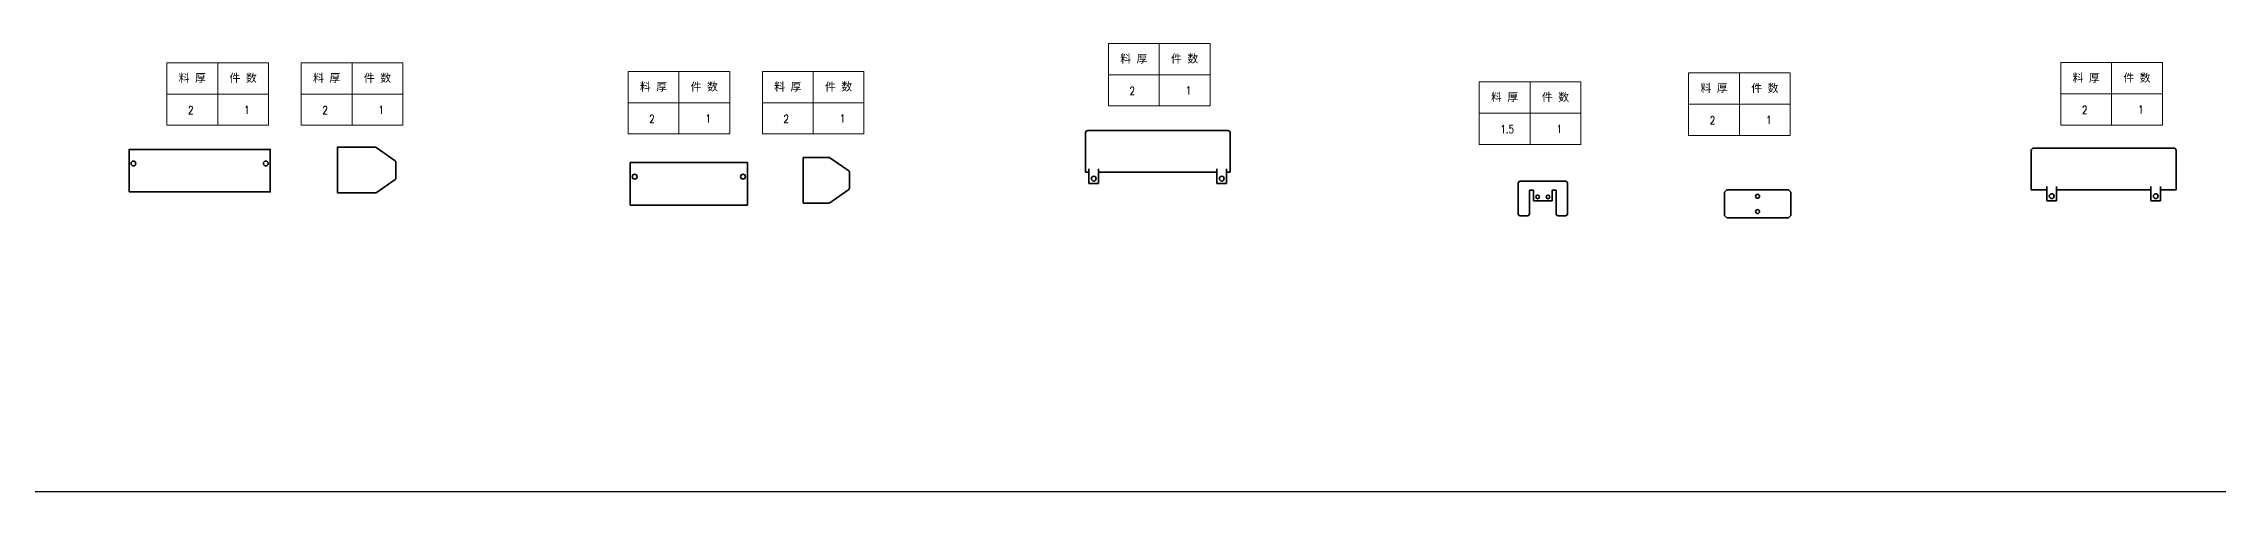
# Model space of a CAD drawing. Header units: millimetres. Extents: x 1201 to 11615, y -7347 to 2307.
# Drawn here: x 6448 to 9165, y -3109 to -2550 of the extents above; entities that cross this region are included whole.
import ezdxf
from ezdxf.enums import TextEntityAlignment as Align

# ---------------------------------------------------------------- set-up
doc = ezdxf.new("R2010")
doc.units = ezdxf.units.MM
doc.layers.add('DIM', color=3, linetype='Continuous', lineweight=20)
doc.layers.add('DRAWING', color=7, linetype='Continuous', lineweight=35)
doc.styles.add('DIM', font='romans.shx', dxfattribs={"width": 0.8, "bigfont": 'bigfont.shx'})
doc.styles.get("Standard").update_dxf_attribs({"font": 'arial.ttf'})

# ---------------------------------------------------------------- blocks, each defined once
blk = doc.blocks.new('*T31')
at = {"color": 0, "linetype": 'ByBlock', "lineweight": -2, "transparency": 16777216}
for p, q in [((0, 0), (127, 0)), ((0, 0), (0, -78)), ((63.5, 0), (63.5, -78)), ((127, 0), (127, -78)), ((0, -39), (127, -39)), ((0, -78), (127, -78))]:
    blk.add_line(p, q, dxfattribs=at)
at = {"color": 0, "transparency": 16777216, "char_height": 10, "width": 60.5, "attachment_point": 5}
for s, insert in [('{\\fSimSun|b0|i0|c134|p2;料 厚}', (31.75, -19.5)), ('{\\fSimSun|b0|i0|c134|p2;件 数}', (95.25, -19.5))]:
    blk.add_mtext(s, dxfattribs=dict(at, insert=insert))
blk = doc.blocks.new('拆图参数')
blk.add_blockref('*T31', (-63.5, 78))
at = {"style": 'DIM', "width": 0.8}
blk.add_attdef('6', text='', height=10, dxfattribs=at).set_placement((-37.1, 18.9), align=Align.MIDDLE_LEFT)
blk.add_attdef('1', text='', height=10, dxfattribs=at).set_placement((36.6, 19.3), align=Align.MIDDLE_CENTER)

msp = doc.modelspace()

# ---------------------------------------------------------------- linework, layer by layer
msp.add_line((1201.1, -3109.3), (10121, -3109.3))
at = {"layer": 'DRAWING', "lineweight": 35}
for p, q in [((7750, -2661.6), (7750, -2710.6)), ((7753, -2658.6), (7806, -2658.6)), ((7809, -2658.6), (7872, -2658.6)), ((7928, -2658.6), (7875, -2658.6)), ((7931, -2661.6), (7931, -2710.6)), ((6815.4, -2681.5), (6815.4, -2734.5)), ((6887.6, -2696.4), (6863.9, -2679.9)), ((8932.1, -2683.5), (8932.1, -2732.5)), ((8935.1, -2680.5), (8988.1, -2680.5)), ((8991.1, -2680.5), (9054.1, -2680.5)), ((9110.1, -2680.5), (9057.1, -2680.5)), ((9113.1, -2683.5), (9113.1, -2732.5)), ((7229.7, -2698.7), (7279.2, -2698.7)), ((7429.6, -2692.1), (7397.2, -2692.1)), ((7397.2, -2694.1), (7397.2, -2747.1)), ((7454.4, -2709.1), (7430.8, -2692.5)), ((7806, -2710.6), (7766.5, -2710.6)), ((7809, -2710.6), (7872, -2710.6)), ((7875, -2710.6), (7914.5, -2710.6)), ((6862.8, -2736.5), (6815.4, -2736.5)), ((6863.9, -2736.2), (6887.6, -2719.6)), ((7430.8, -2748.8), (7454.4, -2732.2)), ((7754.5, -2724.6), (7766.5, -2724.6)), ((7926.5, -2724.6), (7914.5, -2724.6)), ((8290.7, -2724), (8290.7, -2763)), ((8350.7, -2722), (8292.7, -2722)), ((8305.2, -2763), (8305.2, -2733)), ((8338.2, -2733), (8338.2, -2763)), ((8352.7, -2763), (8352.7, -2724)), ((8548.5, -2764.7), (8548.5, -2735.7)), ((8551.5, -2732.7), (8577.5, -2732.7)), ((8628.5, -2732.7), (8602.5, -2732.7)), ((8631.5, -2764.7), (8631.5, -2735.7)), ((8988.1, -2732.5), (8963.6, -2732.5)), ((8991.1, -2732.5), (9054.1, -2732.5)), ((9057.1, -2732.5), (9081.6, -2732.5)), ((7397.2, -2749.1), (7429.6, -2749.1)), ((8333.2, -2746.5), (8310.2, -2746.5)), ((8577.5, -2767.7), (8551.5, -2767.7)), ((8602.5, -2767.7), (8628.5, -2767.7)), ((8951.6, -2746.5), (8963.6, -2746.5)), ((9093.6, -2746.5), (9081.6, -2746.5))]:
    msp.add_line(p, q, dxfattribs=at)
at = {"layer": 'DRAWING', "lineweight": 35, "ltscale": 0.05}
for p, q in [((7806, -2658.6), (7808, -2658.6)), ((7873, -2658.6), (7875, -2658.6)), ((8988.1, -2680.5), (8990.1, -2680.5)), ((9055.1, -2680.5), (9057.1, -2680.5)), ((7397.2, -2692.1), (7397.2, -2694.1)), ((7754.5, -2724.6), (7754.5, -2706.6)), ((7766.5, -2706.6), (7766.5, -2724.6)), ((7808, -2710.6), (7806, -2710.6)), ((7875, -2710.6), (7873, -2710.6)), ((7914.5, -2706.6), (7914.5, -2724.6)), ((7926.5, -2724.6), (7926.5, -2706.6)), ((6815.4, -2734.5), (6815.4, -2736.5)), ((8310.2, -2734.5), (8310.2, -2736.5)), ((8333.2, -2736.5), (8333.2, -2734.5)), ((8577.5, -2732.7), (8579.5, -2732.7)), ((8600.5, -2732.7), (8602.5, -2732.7)), ((8951.6, -2746.5), (8951.6, -2728.5)), ((8963.6, -2730.5), (8963.6, -2746.5)), ((8990.1, -2732.5), (8988.1, -2732.5)), ((9057.1, -2732.5), (9055.1, -2732.5)), ((9081.6, -2730.5), (9081.6, -2746.5)), ((9093.6, -2746.5), (9093.6, -2728.5)), ((7397.2, -2747.1), (7397.2, -2749.1)), ((8579.5, -2767.7), (8577.5, -2767.7)), ((8602.5, -2767.7), (8600.5, -2767.7))]:
    msp.add_line(p, q, dxfattribs=at)
at = {"layer": 'DRAWING', "lineweight": 35, "ltscale": 0.075}
for p, q in [((7806, -2658.6), (7809, -2658.6)), ((7875, -2658.6), (7872, -2658.6)), ((8988.1, -2680.5), (8991.1, -2680.5)), ((9057.1, -2680.5), (9054.1, -2680.5)), ((7809, -2710.6), (7806, -2710.6)), ((7872, -2710.6), (7875, -2710.6)), ((8577.5, -2732.7), (8580.5, -2732.7)), ((8602.5, -2732.7), (8599.5, -2732.7)), ((8991.1, -2732.5), (8988.1, -2732.5)), ((9054.1, -2732.5), (9057.1, -2732.5)), ((8580.5, -2767.7), (8577.5, -2767.7)), ((8599.5, -2767.7), (8602.5, -2767.7))]:
    msp.add_line(p, q, dxfattribs=at)
at = {"layer": 'DRAWING', "lineweight": 35, "ltscale": 0.025}
for p, q in [((7809, -2658.6), (7808, -2658.6)), ((7873, -2658.6), (7872, -2658.6)), ((8991.1, -2680.5), (8990.1, -2680.5)), ((9055.1, -2680.5), (9054.1, -2680.5)), ((7809, -2710.6), (7808, -2710.6)), ((7873, -2710.6), (7872, -2710.6)), ((8579.5, -2732.7), (8580.5, -2732.7)), ((8599.5, -2732.7), (8600.5, -2732.7)), ((8991.1, -2732.5), (8990.1, -2732.5)), ((9055.1, -2732.5), (9054.1, -2732.5)), ((8580.5, -2767.7), (8579.5, -2767.7)), ((8600.5, -2767.7), (8599.5, -2767.7))]:
    msp.add_line(p, q, dxfattribs=at)
at = {"layer": 'DRAWING', "lineweight": 35, "ltscale": 0.497684}
for p, q in [((6888.4, -2718), (6888.4, -2698.1)), ((7455.2, -2730.6), (7455.2, -2710.7))]:
    msp.add_line(p, q, dxfattribs=at)
at = {"layer": 'DRAWING', "lineweight": 35, "ltscale": 0.1125}
for p, q in [((7754.5, -2710.6), (7750, -2710.6)), ((7926.5, -2710.6), (7931, -2710.6))]:
    msp.add_line(p, q, dxfattribs=at)
at = {"layer": 'DRAWING', "lineweight": 35, "ltscale": 0.375}
for p, q in [((7754.5, -2709.6), (7754.5, -2724.6)), ((7766.5, -2709.6), (7766.5, -2724.6)), ((7914.5, -2709.6), (7914.5, -2724.6)), ((7926.5, -2709.6), (7926.5, -2724.6)), ((8951.6, -2731.5), (8951.6, -2746.5)), ((8963.6, -2728.5), (8963.6, -2746.5)), ((9081.6, -2728.5), (9081.6, -2746.5)), ((9093.6, -2731.5), (9093.6, -2746.5))]:
    msp.add_line(p, q, dxfattribs=at)
at = {"layer": 'DRAWING', "lineweight": 35, "ltscale": 0.3}
for p, q in [((7766.5, -2724.6), (7754.5, -2724.6)), ((7914.5, -2724.6), (7926.5, -2724.6)), ((8963.6, -2746.5), (8951.6, -2746.5)), ((9081.6, -2746.5), (9093.6, -2746.5))]:
    msp.add_line(p, q, dxfattribs=at)
at = {"layer": 'DRAWING', "lineweight": 35, "ltscale": 0.070711}
for p, q in [((8292.7, -2722), (8290.7, -2724)), ((8352.7, -2724), (8350.7, -2722)), ((8290.7, -2763), (8292.7, -2765)), ((8303.2, -2765), (8305.2, -2763)), ((8338.2, -2763), (8340.2, -2765)), ((8350.7, -2765), (8352.7, -2763))]:
    msp.add_line(p, q, dxfattribs=at)
at = {"layer": 'DRAWING', "lineweight": 35, "ltscale": 0.125}
for p, q in [((8305.2, -2733), (8310.2, -2733)), ((8333.2, -2733), (8338.2, -2733))]:
    msp.add_line(p, q, dxfattribs=at)
at = {"layer": 'DRAWING', "lineweight": 35, "ltscale": 0.0375}
for p, q in [((8310.2, -2733), (8310.2, -2734.5)), ((8310.2, -2736.5), (8310.2, -2738)), ((8333.2, -2734.5), (8333.2, -2733)), ((8333.2, -2736.5), (8333.2, -2738))]:
    msp.add_line(p, q, dxfattribs=at)
at = {"layer": 'DRAWING', "lineweight": 35, "ltscale": 0.1}
for p, q in [((8310.2, -2739), (8310.2, -2735)), ((8333.2, -2735), (8333.2, -2739))]:
    msp.add_line(p, q, dxfattribs=at)
at = {"layer": 'DRAWING', "lineweight": 35, "ltscale": 0.1875}
for p, q in [((8310.2, -2739), (8310.2, -2746.5)), ((8333.2, -2746.5), (8333.2, -2739))]:
    msp.add_line(p, q, dxfattribs=at)
at = {"layer": 'DRAWING', "lineweight": 35, "ltscale": 0.106066}
for p, q in [((8548.5, -2735.7), (8551.5, -2732.7)), ((8631.5, -2735.7), (8628.5, -2732.7)), ((8551.5, -2767.7), (8548.5, -2764.7)), ((8628.5, -2767.7), (8631.5, -2764.7))]:
    msp.add_line(p, q, dxfattribs=at)
at = {"layer": 'DRAWING', "lineweight": 35, "ltscale": 0.475}
for p, q in [((8599.5, -2732.7), (8580.5, -2732.7)), ((8580.5, -2767.7), (8599.5, -2767.7))]:
    msp.add_line(p, q, dxfattribs=at)
at = {"layer": 'DRAWING', "lineweight": 35, "ltscale": 0.4875}
for p, q in [((8951.6, -2732.5), (8932.1, -2732.5)), ((9093.6, -2732.5), (9113.1, -2732.5))]:
    msp.add_line(p, q, dxfattribs=at)
at = {"layer": 'DRAWING', "lineweight": 35, "ltscale": 0.2625}
for p, q in [((8292.7, -2765), (8303.2, -2765)), ((8340.2, -2765), (8350.7, -2765))]:
    msp.add_line(p, q, dxfattribs=at)
at = {"layer": 'DRAWING', "lineweight": 35}
msp.add_lwpolyline([(6555, -2735.2), (6731.4, -2735.2), (6731.4, -2682.2), (6555, -2682.2)], close=True, dxfattribs=at)
at = {"layer": 'DRAWING', "lineweight": 35, "ltscale": 0.05}
msp.add_lwpolyline([(6862.8, -2679.5), (6815.4, -2679.5), (6815.4, -2681.5)], dxfattribs=at)
at = {"layer": 'DRAWING', "lineweight": 35}
msp.add_lwpolyline([(7229.7, -2698.7), (7181.3, -2698.7), (7181.3, -2751.7), (7327.7, -2751.7), (7327.7, -2698.7), (7279.2, -2698.7)], dxfattribs=at)
for centre, radius in [((7186.8, -2716.2), 3), ((7322.2, -2716.2), 3), ((7760.5, -2718.6), 3), ((7920.5, -2718.6), 3), ((8315.2, -2741.5), 2.25), ((8328.2, -2741.5), 2.25), ((8590, -2740.7), 2.5), ((8957.6, -2740.5), 3), ((9087.6, -2740.5), 3), ((8590, -2759.7), 2.5)]:
    msp.add_circle(centre, radius, dxfattribs=at)
for centre, radius, start, end in [((7753, -2661.6), 3, 90, 180), ((7928, -2661.6), 3, 0, 90), ((6862.8, -2681.5), 2, 55, 90), ((8935.1, -2683.5), 3, 90, 180), ((9110.1, -2683.5), 3, 0, 90), ((6560.5, -2699.7), 3, 0, 180), ((6560.5, -2699.7), 3, 180, 0), ((6725.9, -2699.7), 3, 360, 180), ((6725.9, -2699.7), 3, 180, 360), ((6886.4, -2698.1), 2, 0, 55), ((7429.6, -2694.1), 2, 55, 90), ((7453.2, -2710.7), 2, 360, 55), ((6862.8, -2734.5), 2, 270, 305), ((6886.4, -2718), 2, 305, 0), ((7453.2, -2730.6), 2, 305, 360), ((7429.6, -2747.1), 2, 270, 305)]:
    msp.add_arc(centre, radius, start, end, dxfattribs=at)

# ---------------------------------------------------------------- block references
at = {"layer": 'DIM'}
for p, values in [((7842.3, -2627.9), {'1': '1', '6': '2'}), ((6665.8, -2652), {'1': '1', '6': '2'}), ((6833.7, -2652), {'1': '1', '6': '2'}), ((9032.4, -2651.8), {'1': '1', '6': '2'}), ((7242.1, -2662.9), {'1': '1', '6': '2'}), ((7409.9, -2662.9), {'1': '1', '6': '2'}), ((8305.7, -2675.9), {'1': '1', '6': '1.5'}), ((8567.4, -2664.7), {'1': '1', '6': '2'})]:
    msp.add_blockref('拆图参数', p, dxfattribs=at).add_auto_attribs(values)

doc.saveas('drawing.dxf')
